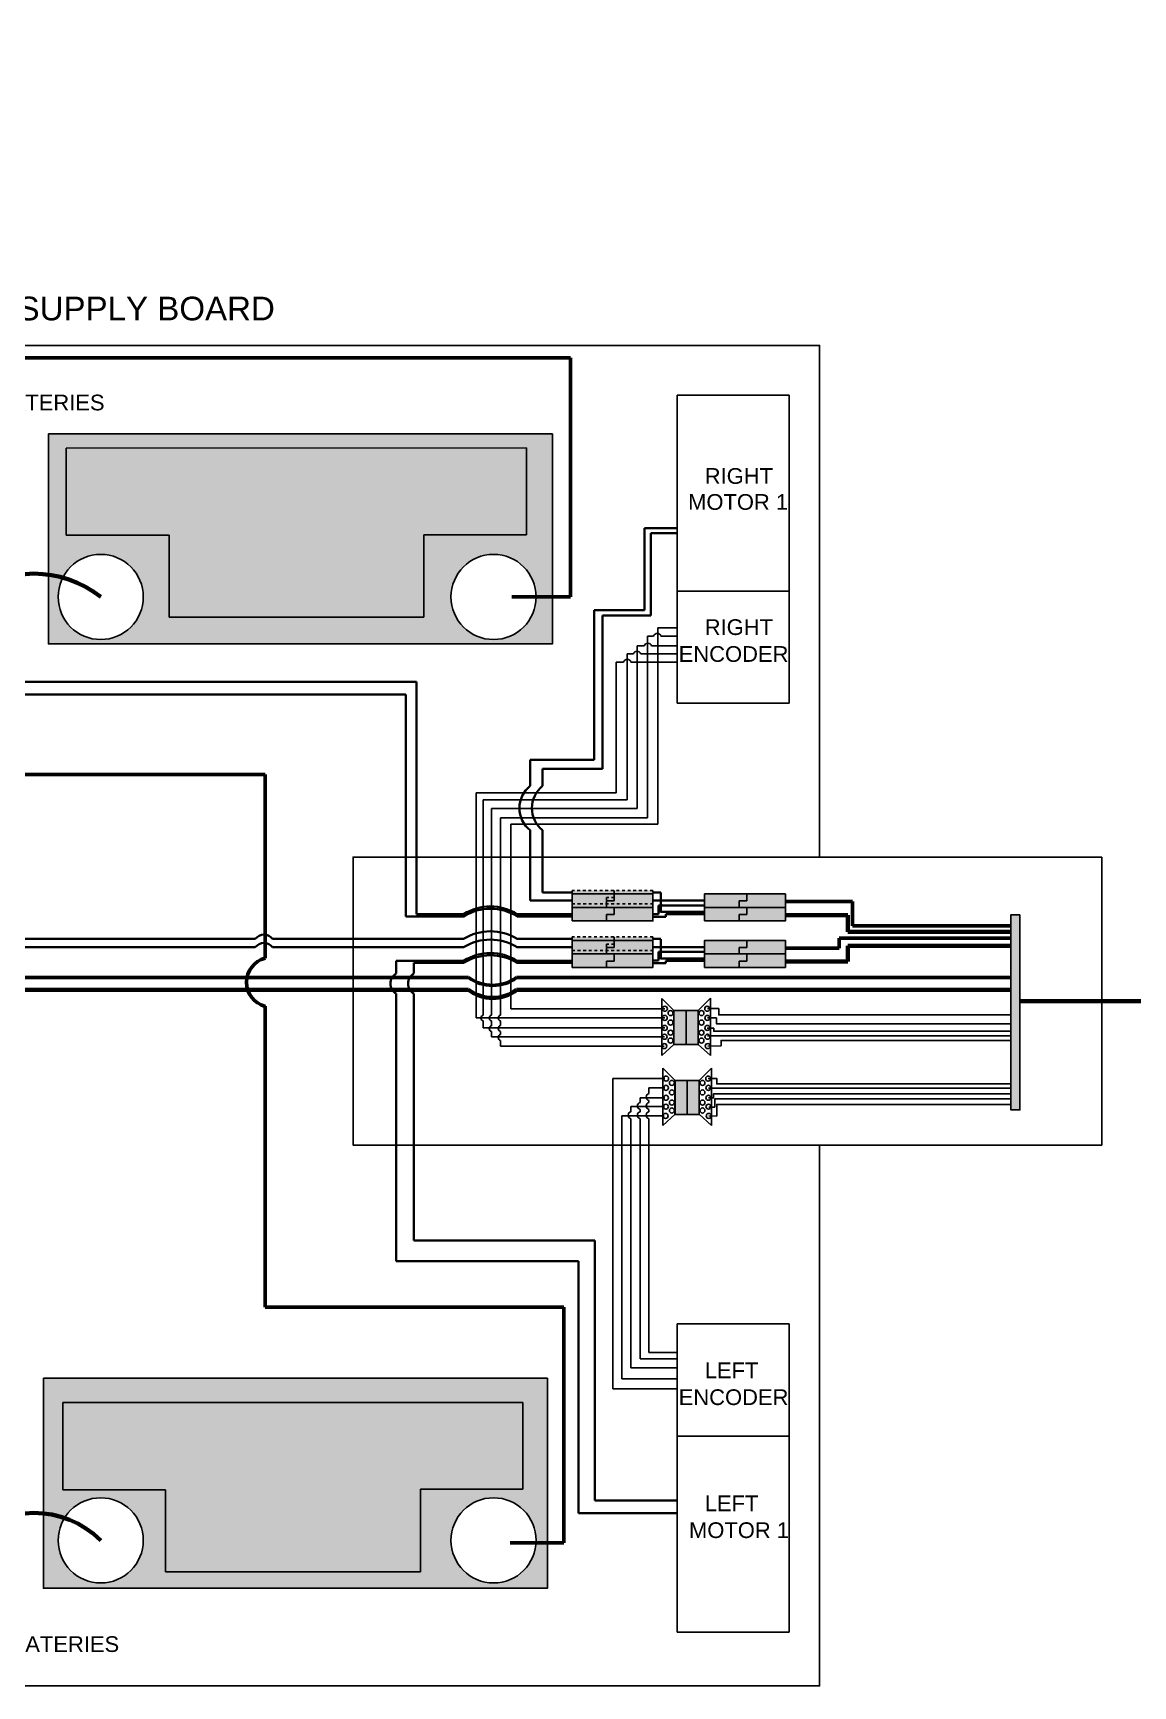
# Model space of a CAD drawing. Header units: inches. Extents: x -5 to 130, y -68 to 69.
# Drawn here: x 35.8 to 75.1, y -66.6 to -7.6 of the extents above; entities that cross this region are included whole.
import ezdxf

# ---------------------------------------------------------------- set-up
doc = ezdxf.new("R2010")
doc.units = ezdxf.units.IN
doc.header["$LTSCALE"] = 0.002
doc.header["$MEASUREMENT"] = 0
doc.linetypes.add('ACAD_ISO03W100', pattern=[30, 12, -18])
doc.layers.add('24VDC', color=1, linetype='Continuous', lineweight=60)
doc.layers.add('BATTERY WIRE', color=1, linetype='Continuous', lineweight=90)
for name, color, linetype in [('Battery', 4, 'Continuous'), ('Black GND', 250, 'Continuous'), ('Connectors', 250, 'Continuous'), ('encoder wires', 250, 'Continuous'), ('Layer1', 250, 'Continuous'), ('MOTOR + ENCODER', 251, 'Continuous'), ('MOTOR CONTROL WIRES', 1, 'Continuous'), ('Texts', 6, 'Continuous'), ('Under the gray Box', 251, 'Continuous'), ('White Wire Cape', 251, 'Continuous')]:
    doc.layers.add(name, color=color, linetype=linetype)
doc.styles.get("Standard").update_dxf_attribs({"font": 'arial.ttf'})

# ---------------------------------------------------------------- blocks, each defined once
blk = doc.blocks.new('MOTOR CONTROL SIGNALS')
at = {"layer": '24VDC', "lineweight": 30}
for p, q in [((76.871, 3.664), (76.827, 10.817)), ((77.913, 2.337), (77.913, 10.817)), ((41.651, 5.556), (41.277, 5.556)), ((41.651, 4.306), (41.651, 5.556)), ((41.651, 2.337), (41.651, 3.896)), ((68.853, 3.268), (68.853, 3.664)), ((68.853, 3.664), (76.871, 3.664)), ((41.277, 3.268), (41.584, 3.268)), ((41.721, 3.268), (41.831, 3.268)), ((41.962, 3.268), (47.054, 3.268)), ((47.241, 3.268), (47.675, 3.268)), ((47.854, 3.268), (48.373, 3.268)), ((48.548, 3.268), (49.095, 3.268)), ((49.252, 3.268), (50.502, 3.268)), ((50.687, 3.268), (53.397, 3.268)), ((54.907, 3.268), (59.647, 3.268)), ((59.647, 2.812), (59.647, 3.268)), ((68.853, 2.812), (68.853, 3.268)), ((48.295, 2.337), (41.651, 2.337)), ((48.989, 2.337), (48.632, 2.337)), ((50.395, 2.337), (49.377, 2.337)), ((53.394, 2.337), (50.822, 2.337)), ((57.359, 2.337), (54.994, 2.337)), ((71.141, 2.337), (73.506, 2.337)), ((73.506, 2.337), (77.913, 2.337))]:
    blk.add_line(p, q, dxfattribs=at)
at = {"layer": '24VDC', "lineweight": 35}
for p, q in [((55.052, -38.573), (53.983, -38.573)), ((59.785, -38.573), (57.939, -38.573)), ((59.785, -38.742), (58.138, -38.742)), ((58.138, -38.742), (58.138, -39.05)), ((55.052, -39.054), (53.941, -39.054)), ((58.138, -39.05), (57.939, -39.05)), ((55.052, -40.236), (53.983, -40.236)), ((59.785, -40.236), (57.939, -40.236)), ((58.138, -40.713), (57.939, -40.713)), ((59.785, -40.405), (58.138, -40.405)), ((58.138, -40.405), (58.138, -40.713)), ((55.052, -40.717), (53.941, -40.717))]:
    blk.add_line(p, q, dxfattribs=at)
at = {"layer": '24VDC'}
for p, q in [((65.065, -38.609), (62.672, -38.609)), ((65.065, -39.469), (65.065, -38.609)), ((70.723, -39.469), (65.065, -39.469)), ((64.586, -39.91), (70.723, -39.91)), ((64.586, -40.272), (64.586, -39.91)), ((64.586, -40.272), (62.672, -40.272))]:
    blk.add_line(p, q, dxfattribs=at)
at = {"layer": '24VDC', "lineweight": 30}
for centre, radius, start, end in [((41.597, 4.101), 0.212, 284.57198, 75.42802), ((41.653, 3.234), 0.076, 26.22593, 153.77407), ((41.897, 3.253), 0.0668, 12.58131, 167.41869), ((47.147, 3.234), 0.0993, 19.74596, 160.25404), ((47.764, 3.211), 0.106, 32.22084, 147.77916), ((48.46, 3.23), 0.0953, 23.28898, 156.71102), ((49.174, 3.223), 0.0906, 29.8927, 150.1073), ((50.594, 3.21), 0.109, 31.75951, 148.24049), ((54.152, 1.24), 2.164, 69.58726, 110.41274), ((48.464, 2.336), 0.168, 0.25115, 179.74885), ((49.183, 2.303), 0.197, 9.69525, 170.30475), ((50.608, 2.246), 0.232, 22.87058, 157.12942), ((54.194, 0.484), 2.018, 66.65436, 113.34564)]:
    blk.add_arc(centre, radius, start, end, dxfattribs=at)
at = {"layer": 'Black GND', "lineweight": 30}
for p, q in [((41.896, 5.977), (41.277, 5.977)), ((41.896, 4.294), (41.896, 5.977)), ((41.896, 2.812), (41.896, 3.919)), ((41.703, 3.437), (41.785, 3.437)), ((42.016, 3.437), (46.955, 3.437)), ((47.325, 3.437), (47.619, 3.437)), ((47.948, 3.437), (48.325, 3.437)), ((48.636, 3.437), (49.019, 3.437)), ((49.318, 3.437), (50.481, 3.437)), ((50.695, 3.437), (53.254, 3.437)), ((55.056, 3.437), (58.84, 3.437)), ((58.84, 3.355), (58.84, 3.437)), ((58.84, 2.248), (58.84, 3.181)), ((47.053, 2.812), (41.896, 2.812)), ((47.598, 2.812), (47.253, 2.812)), ((48.307, 2.812), (47.896, 2.812)), ((48.929, 2.812), (48.636, 2.812)), ((53.245, 2.812), (49.353, 2.812)), ((56.574, 2.812), (55.091, 2.812)), ((71.926, 2.812), (73.409, 2.812))]:
    blk.add_line(p, q, dxfattribs=at)
at = {"layer": 'Black GND'}
for p, q in [((69.66, 3.355), (69.66, 3.437)), ((69.66, 2.248), (69.66, 3.181))]:
    blk.add_line(p, q, dxfattribs=at)
at = {"layer": 'Black GND', "lineweight": 35}
for p, q in [((55.052, -38.278), (53.998, -38.278)), ((58.223, -38.279), (57.939, -38.279)), ((58.223, -38.496), (58.223, -38.284)), ((58.223, -38.544), (58.223, -38.473)), ((58.223, -38.634), (58.223, -38.594)), ((58.223, -38.713), (58.223, -38.634)), ((58.223, -38.976), (58.223, -38.764)), ((58.223, -38.998), (58.223, -38.786)), ((55.052, -39.135), (53.941, -39.135)), ((58.399, -39.146), (57.939, -39.146)), ((59.785, -38.976), (58.223, -38.976)), ((59.785, -39.054), (58.399, -39.054)), ((58.399, -39.054), (58.399, -39.146)), ((55.052, -39.941), (53.998, -39.941)), ((58.223, -39.942), (57.939, -39.942)), ((58.223, -40.159), (58.223, -39.947)), ((58.223, -40.207), (58.223, -40.136)), ((58.223, -40.297), (58.223, -40.257)), ((58.223, -40.376), (58.223, -40.297)), ((58.223, -40.639), (58.223, -40.427)), ((58.223, -40.661), (58.223, -40.449)), ((59.785, -40.639), (58.223, -40.639)), ((55.052, -40.798), (53.941, -40.798)), ((58.399, -40.809), (57.939, -40.809)), ((59.785, -40.717), (58.399, -40.717)), ((58.399, -40.717), (58.399, -40.809))]:
    blk.add_line(p, q, dxfattribs=at)
at = {"layer": 'Black GND', "lineweight": 90}
for p, q in [((64.903, -39.088), (62.672, -39.088)), ((64.903, -39.681), (64.903, -39.088)), ((70.723, -39.681), (64.903, -39.681)), ((64.903, -40.186), (70.723, -40.186)), ((64.903, -40.186), (64.903, -40.751)), ((64.227, -40.751), (62.672, -40.751)), ((64.227, -40.751), (64.901, -40.751)), ((64.903, -40.751), (64.901, -40.751))]:
    blk.add_line(p, q, dxfattribs=at)
at = {"layer": 'Black GND', "lineweight": 30}
for centre, radius, start, end in [((41.903, 4.106), 0.188, 268.00188, 91.99812), ((54.155, 1.5), 2.136, 65.05283, 114.94717), ((41.617, 3.395), 0.0954, 25.98153, 154.01847), ((41.901, 3.38), 0.129, 26.33937, 153.66063), ((47.14, 3.288), 0.238, 38.89143, 141.10857), ((47.784, 3.334), 0.194, 32.05145, 147.94855), ((48.471, 2.799), 0.165, 4.47609, 175.52391), ((48.481, 3.307), 0.203, 39.85311, 140.14689), ((49.141, 2.726), 0.229, 22.11116, 157.88884), ((49.169, 3.333), 0.182, 34.71766, 145.28234), ((50.588, 3.389), 0.117, 23.91614, 156.08386), ((54.168, 0.559), 2.434, 67.72204, 112.27796), ((58.827, 3.268), 0.0883, 278.84785, 81.15215), ((47.153, 2.746), 0.12, 33.44903, 146.55097), ((47.747, 2.766), 0.156, 17.17741, 162.82259)]:
    blk.add_arc(centre, radius, start, end, dxfattribs=at)
at = {"layer": 'Black GND', "lineweight": 35}
for centre in [(58.225, -38.569), (58.225, -38.738), (58.225, -40.232), (58.225, -40.401)]:
    blk.add_arc(centre, 0.0253, 264.69449, 95.30551, dxfattribs=at)
at = {"layer": 'Layer1', "lineweight": 30}
for p, q in [((77.244, 3.437), (77.244, 10.817)), ((77.472, 2.812), (77.472, 10.817)), ((69.66, 3.437), (77.244, 3.437)), ((73.409, 2.812), (77.472, 2.812))]:
    blk.add_line(p, q, dxfattribs=at)
at = {"layer": 'Layer1'}
blk.add_line((69.66, 3.181), (69.66, 3.437), dxfattribs=at)
blk = doc.blocks.new('MOTOR CONTROL SIGNALS FROM SABERTOOTH')
at = {"layer": 'Black GND', "lineweight": 30}
blk.add_line((41.277, 3.437), (41.531, 3.437), dxfattribs=at)
at = {"layer": 'encoder wires'}
blk.add_blockref('MOTOR CONTROL SIGNALS', (0, 0), dxfattribs=at)

msp = doc.modelspace()

# ---------------------------------------------------------------- hatches: boundary and pattern name
at = {"layer": '24VDC', "transparency": 33554687}
h = msp.add_hatch(color=7, dxfattribs=at)
h.dxf.hatch_style = 1
h.paths.add_polyline_path([(71.044, -39.075), (70.723, -39.075), (70.723, -46.045), (71.044, -46.045)])
at = {"layer": 'Battery', "transparency": 33554687}
h = msp.add_hatch(color=1, dxfattribs=at)
h.dxf.hatch_style = 1
h.paths.add_polyline_path([(18.206, -25.524), (21.876, -25.524), (21.876, -28.453), (30.977, -28.453), (30.977, -25.51), (34.637, -25.51), (34.637, -22.413), (18.206, -22.416)], flags=16)
h.paths.add_polyline_path([(35.438, -29.41), (35.438, -21.91), (17.438, -21.91), (17.438, -29.41)])
h.paths.add_polyline_path([(21.876, -25.524), (18.206, -25.524), (18.206, -22.416), (34.637, -22.413), (34.637, -25.51), (30.977, -25.51), (30.977, -28.453), (21.876, -28.453)], flags=16)
h.paths.add_polyline_path([(20.946, -27.732, -1), (17.906, -27.732, -1)], flags=16)
h.paths.add_polyline_path([(34.977, -27.732, -1), (31.936, -27.732, -1)], flags=16)
h.paths.add_polyline_path([(40.665, -25.524), (40.665, -28.453), (49.765, -28.453), (49.765, -25.51), (53.426, -25.51), (53.426, -22.413), (36.994, -22.416), (36.994, -25.524)], flags=0)
h.paths.add_polyline_path([(54.353, -29.41), (54.353, -21.91), (36.353, -21.91), (36.353, -29.41)])
h.paths.add_polyline_path([(39.742, -27.732, -1), (36.702, -27.732, -1)], flags=16)
h.paths.add_polyline_path([(40.665, -25.524), (36.994, -25.524), (36.994, -22.416), (53.426, -22.413), (53.426, -25.51), (49.765, -25.51), (49.765, -28.453), (40.665, -28.453)], flags=16)
h.paths.add_polyline_path([(53.77, -27.732, -1), (50.73, -27.732, -1)], flags=16)
h = msp.add_hatch(color=1, dxfattribs=at)
h.dxf.hatch_style = 1
h.paths.add_polyline_path([(18.206, -22.416), (18.206, -25.524), (21.876, -25.524), (21.876, -28.453), (30.977, -28.453), (30.977, -25.51), (34.637, -25.51), (34.637, -22.413)])
h.paths.add_polyline_path([(36.994, -22.416), (36.994, -25.524), (40.665, -25.524), (40.665, -28.453), (49.765, -28.453), (49.765, -25.51), (53.426, -25.51), (53.426, -22.413)])
at = {"layer": 'Battery', "true_color": 0x105689, "transparency": 33554687}
h = msp.add_hatch(color=146, dxfattribs=at)
h.dxf.hatch_style = 1
h.paths.add_polyline_path([(35.438, -55.533), (17.438, -55.533), (17.438, -63.033), (35.438, -63.033)])
h.paths.add_polyline_path([(34.637, -56.485), (34.637, -59.582), (30.977, -59.582), (30.977, -62.525), (21.876, -62.525), (21.876, -59.596), (18.206, -59.596), (18.206, -56.488)], flags=0)
h.paths.add_polyline_path([(20.946, -61.411, -1), (17.906, -61.411, -1)], flags=16)
h.paths.add_polyline_path([(34.977, -61.411, -1), (31.936, -61.411, -1)], flags=16)
h.paths.add_polyline_path([(54.175, -55.622), (36.175, -55.622), (36.175, -63.122), (54.175, -63.122)])
h.paths.add_polyline_path([(53.296, -56.492), (53.296, -59.589), (49.636, -59.589), (49.636, -62.532), (40.535, -62.532), (40.535, -59.602), (36.865, -59.602), (36.865, -56.495)], flags=16)
h.paths.add_polyline_path([(39.742, -61.411, -1), (36.702, -61.411, -1)], flags=16)
h.paths.add_polyline_path([(53.77, -61.411, -1), (50.73, -61.411, -1)], flags=16)
h.paths.add_polyline_path([(34.637, -56.485), (18.206, -56.488), (18.206, -59.596), (21.876, -59.596), (21.876, -62.525), (30.977, -62.525), (30.977, -59.582), (34.637, -59.582)], flags=16)
h = msp.add_hatch(color=146, dxfattribs=at)
h.dxf.hatch_style = 1
h.paths.add_polyline_path([(30.977, -62.525), (30.977, -59.582), (34.637, -59.582), (34.637, -56.485), (18.206, -56.488), (18.206, -59.596), (21.876, -59.596), (21.876, -62.525)])
h.paths.add_polyline_path([(49.636, -62.532), (49.636, -59.589), (53.296, -59.589), (53.296, -56.492), (36.865, -56.495), (36.865, -59.602), (40.535, -59.602), (40.535, -62.532)])
at = {"layer": 'Connectors', "linetype": 'ACAD_ISO03W100', "true_color": 0x000000}
h = msp.add_hatch(color=18, dxfattribs=at)
h.dxf.hatch_style = 1
h.paths.add_polyline_path([(56.561, -38.207), (56.561, -38.459), (56.286, -38.459), (56.286, -38.688), (55.052, -38.688), (55.052, -38.207)], flags=17)
h.paths.add_polyline_path([(55.052, -38.688), (55.052, -38.207), (57.939, -38.207), (57.939, -38.688)])
h = msp.add_hatch(color=18, dxfattribs=at)
h.dxf.hatch_style = 1
h.paths.add_polyline_path([(56.561, -38.207), (56.561, -38.459), (56.286, -38.459), (56.286, -38.688), (55.052, -38.688), (55.052, -38.207)])
at = {"layer": 'Connectors'}
h = msp.add_hatch(color=1, dxfattribs=at)
h.dxf.hatch_style = 1
h.paths.add_polyline_path([(56.561, -38.333), (56.561, -38.585), (56.286, -38.585), (56.286, -38.814), (55.052, -38.814), (55.052, -38.333)], flags=17)
h.paths.add_polyline_path([(55.052, -38.814), (55.052, -38.333), (57.939, -38.333), (57.939, -38.814)])
h = msp.add_hatch(color=1, dxfattribs=at)
h.dxf.hatch_style = 1
h.paths.add_polyline_path([(56.561, -38.333), (56.561, -38.585), (56.286, -38.585), (56.286, -38.814), (55.052, -38.814), (55.052, -38.333)])
h = msp.add_hatch(color=1, dxfattribs=at)
h.dxf.hatch_style = 1
h.paths.add_polyline_path([(61.294, -38.333), (61.294, -38.585), (61.018, -38.585), (61.018, -38.814), (59.785, -38.814), (59.785, -38.333)], flags=17)
h.paths.add_polyline_path([(59.785, -38.814), (59.785, -38.333), (62.672, -38.333), (62.672, -38.814)])
h = msp.add_hatch(color=1, dxfattribs=at)
h.dxf.hatch_style = 1
h.paths.add_polyline_path([(61.294, -38.333), (61.294, -38.585), (61.018, -38.585), (61.018, -38.814), (59.785, -38.814), (59.785, -38.333)])
h = msp.add_hatch(color=1, dxfattribs=at)
h.dxf.hatch_style = 1
h.paths.add_polyline_path([(55.052, -39.295), (55.052, -38.814), (56.558, -38.814), (56.558, -39.066), (56.283, -39.066), (56.283, -39.295)])
h.paths.add_polyline_path([(56.283, -39.295), (56.283, -39.066), (56.558, -39.066), (56.558, -38.814), (57.939, -38.814), (57.939, -39.295)])
at = {"layer": 'Connectors', "true_color": 0x000000}
h = msp.add_hatch(color=18, dxfattribs=at)
h.dxf.hatch_style = 1
h.paths.add_polyline_path([(59.785, -39.295), (59.785, -38.814), (61.291, -38.814), (61.291, -39.066), (61.015, -39.066), (61.015, -39.295)])
h.paths.add_polyline_path([(61.015, -39.295), (61.015, -39.066), (61.291, -39.066), (61.291, -38.814), (62.672, -38.814), (62.672, -39.295)])
at = {"layer": 'Connectors', "linetype": 'ACAD_ISO03W100', "true_color": 0x000000}
h = msp.add_hatch(color=18, dxfattribs=at)
h.dxf.hatch_style = 1
h.paths.add_polyline_path([(56.561, -39.87), (56.561, -40.122), (56.286, -40.122), (56.286, -40.351), (55.052, -40.351), (55.052, -39.87)], flags=17)
h.paths.add_polyline_path([(55.052, -40.351), (55.052, -39.87), (57.939, -39.87), (57.939, -40.351)])
h = msp.add_hatch(color=18, dxfattribs=at)
h.dxf.hatch_style = 1
h.paths.add_polyline_path([(56.561, -39.87), (56.561, -40.122), (56.286, -40.122), (56.286, -40.351), (55.052, -40.351), (55.052, -39.87)])
at = {"layer": 'Connectors'}
h = msp.add_hatch(color=1, dxfattribs=at)
h.dxf.hatch_style = 1
h.paths.add_polyline_path([(56.561, -39.996), (56.561, -40.248), (56.286, -40.248), (56.286, -40.477), (55.052, -40.477), (55.052, -39.996)], flags=17)
h.paths.add_polyline_path([(55.052, -40.477), (55.052, -39.996), (57.939, -39.996), (57.939, -40.477)])
h = msp.add_hatch(color=1, dxfattribs=at)
h.dxf.hatch_style = 1
h.paths.add_polyline_path([(56.561, -39.996), (56.561, -40.248), (56.286, -40.248), (56.286, -40.477), (55.052, -40.477), (55.052, -39.996)])
h = msp.add_hatch(color=1, dxfattribs=at)
h.dxf.hatch_style = 1
h.paths.add_polyline_path([(61.294, -39.996), (61.294, -40.248), (61.018, -40.248), (61.018, -40.477), (59.785, -40.477), (59.785, -39.996)], flags=17)
h.paths.add_polyline_path([(59.785, -40.477), (59.785, -39.996), (62.672, -39.996), (62.672, -40.477)])
h = msp.add_hatch(color=1, dxfattribs=at)
h.dxf.hatch_style = 1
h.paths.add_polyline_path([(61.294, -39.996), (61.294, -40.248), (61.018, -40.248), (61.018, -40.477), (59.785, -40.477), (59.785, -39.996)])
h = msp.add_hatch(color=1, dxfattribs=at)
h.dxf.hatch_style = 1
h.paths.add_polyline_path([(55.052, -40.958), (55.052, -40.477), (56.558, -40.477), (56.558, -40.729), (56.283, -40.729), (56.283, -40.958)])
h.paths.add_polyline_path([(56.283, -40.958), (56.283, -40.729), (56.558, -40.729), (56.558, -40.477), (57.939, -40.477), (57.939, -40.958)])
at = {"layer": 'Connectors', "true_color": 0x000000}
h = msp.add_hatch(color=18, dxfattribs=at)
h.dxf.hatch_style = 1
h.paths.add_polyline_path([(59.785, -40.958), (59.785, -40.477), (61.291, -40.477), (61.291, -40.729), (61.015, -40.729), (61.015, -40.958)])
h.paths.add_polyline_path([(61.015, -40.958), (61.015, -40.729), (61.291, -40.729), (61.291, -40.477), (62.672, -40.477), (62.672, -40.958)])
at = {"layer": 'Connectors', "transparency": 33554687}
h = msp.add_hatch(color=5, dxfattribs=at)
h.dxf.hatch_style = 1
h.paths.add_polyline_path([(59.558, -42.496), (58.69, -42.496), (58.69, -43.703), (59.558, -43.703)])
at = {"layer": 'Connectors', "true_color": 0x139b48, "transparency": 33554687}
h = msp.add_hatch(color=114, dxfattribs=at)
h.dxf.hatch_style = 1
h.paths.add_polyline_path([(59.16, -44.998), (58.732, -44.998), (58.732, -45.579), (58.732, -46.205), (59.16, -46.205)])
h = msp.add_hatch(color=114, dxfattribs=at)
h.dxf.hatch_style = 1
h.paths.add_polyline_path([(59.594, -44.998), (59.16, -44.998), (59.16, -46.205), (59.594, -46.205)])

# ---------------------------------------------------------------- linework, layer by layer
at = {"layer": '24VDC'}
for p, q in [((7.161, -19.197), (53.69, -19.197)), ((53.69, -19.197), (55.001, -19.197)), ((55.001, -19.197), (55.001, -27.732)), ((52.906, -27.732), (55.001, -27.732)), ((9.995, -34.064), (44.09, -34.064)), ((44.09, -40.625), (44.09, -34.064)), ((26.698, -41.318), (51.36, -41.318)), ((53.07, -41.318), (70.723, -41.318)), ((44.09, -49.984), (44.09, -42.346)), ((44.09, -49.984), (44.09, -53.087)), ((54.383, -53.087), (44.09, -53.087)), ((54.383, -53.087), (54.754, -53.087)), ((54.754, -61.502), (54.754, -53.087)), ((52.838, -61.502), (54.754, -61.502))]:
    msp.add_line(p, q, dxfattribs=at)
for centre, radius, start, end in [((44.318, -41.486), 0.89, 104.7988, 255.2012), ((52.215, -40.164), 1.436, 233.45985, 306.54015)]:
    msp.add_arc(centre, radius, start, end, dxfattribs=at)
at = {"layer": 'Battery'}
for p, q in [((53.426, -22.413), (36.994, -22.416)), ((36.994, -22.416), (36.994, -25.524)), ((53.426, -25.51), (53.426, -22.413)), ((36.994, -25.524), (40.665, -25.524)), ((40.665, -25.524), (40.665, -28.453)), ((49.765, -28.453), (49.765, -25.51)), ((49.765, -25.51), (53.426, -25.51)), ((40.665, -28.453), (49.765, -28.453)), ((53.296, -56.492), (36.865, -56.495)), ((36.865, -56.495), (36.865, -59.602)), ((53.296, -59.589), (53.296, -56.492)), ((49.636, -62.532), (49.636, -59.589)), ((49.636, -59.589), (53.296, -59.589)), ((36.865, -59.602), (40.535, -59.602)), ((40.535, -59.602), (40.535, -62.532)), ((40.535, -62.532), (49.636, -62.532))]:
    msp.add_line(p, q, dxfattribs=at)
for points in [[(36.353, -21.91), (36.353, -29.41), (54.353, -29.41), (54.353, -21.91)], [(36.175, -55.622), (36.175, -63.122), (54.175, -63.122), (54.175, -55.622)]]:
    msp.add_lwpolyline(points, close=True, dxfattribs=at)
for centre in [(38.222, -27.732), (52.25, -27.732), (38.222, -61.411), (52.25, -61.411)]:
    msp.add_circle(centre, 1.52, dxfattribs=at)
at = {"layer": 'BATTERY WIRE', "color": 5}
msp.add_arc((35.839, -30.725), 3.826, 51.47752, 128.52248, dxfattribs=at)
at = {"layer": 'BATTERY WIRE'}
msp.add_arc((35.839, -63.819), 3.387, 45.29764, 134.70236, dxfattribs=at)
at = {"layer": 'Black GND', "lineweight": 90}
for p, q in [((27.549, -41.762), (51.36, -41.762)), ((53.07, -41.762), (70.723, -41.762))]:
    msp.add_line(p, q, dxfattribs=at)
msp.add_arc((52.215, -40.608), 1.436, 233.45985, 306.54015, dxfattribs=at)
at = {"layer": 'Connectors', "linetype": 'ACAD_ISO03W100'}
for p, q in [((56.561, -38.207), (56.561, -38.459)), ((56.286, -38.459), (56.286, -38.688)), ((56.561, -38.459), (56.286, -38.459)), ((56.286, -40.122), (56.286, -40.351)), ((56.561, -40.122), (56.286, -40.122)), ((56.561, -39.87), (56.561, -40.122))]:
    msp.add_line(p, q, dxfattribs=at)
at = {"layer": 'Connectors'}
for p, q in [((56.561, -38.333), (56.561, -38.585)), ((56.561, -38.333), (56.561, -38.585)), ((61.294, -38.333), (61.294, -38.585)), ((61.294, -38.333), (61.294, -38.585)), ((56.286, -38.585), (56.286, -38.814)), ((56.561, -38.585), (56.286, -38.585)), ((56.561, -38.585), (56.286, -38.585)), ((56.286, -38.585), (56.286, -38.814)), ((56.558, -38.814), (56.558, -39.066)), ((61.018, -38.585), (61.018, -38.814)), ((61.294, -38.585), (61.018, -38.585)), ((61.018, -38.585), (61.018, -38.814)), ((61.294, -38.585), (61.018, -38.585)), ((61.291, -38.814), (61.291, -39.066)), ((61.291, -38.814), (61.291, -39.066)), ((56.558, -39.066), (56.283, -39.066)), ((56.283, -39.066), (56.283, -39.295)), ((61.291, -39.066), (61.015, -39.066)), ((61.015, -39.066), (61.015, -39.295)), ((61.291, -39.066), (61.015, -39.066)), ((61.015, -39.066), (61.015, -39.295)), ((56.561, -39.996), (56.561, -40.248)), ((56.561, -39.996), (56.561, -40.248)), ((61.294, -39.996), (61.294, -40.248)), ((61.294, -39.996), (61.294, -40.248)), ((56.286, -40.248), (56.286, -40.477)), ((56.561, -40.248), (56.286, -40.248)), ((56.561, -40.248), (56.286, -40.248)), ((56.286, -40.248), (56.286, -40.477)), ((56.558, -40.477), (56.558, -40.729)), ((61.018, -40.248), (61.018, -40.477)), ((61.294, -40.248), (61.018, -40.248)), ((61.018, -40.248), (61.018, -40.477)), ((61.294, -40.248), (61.018, -40.248)), ((61.291, -40.477), (61.291, -40.729)), ((61.291, -40.477), (61.291, -40.729)), ((56.558, -40.729), (56.283, -40.729)), ((56.283, -40.729), (56.283, -40.958)), ((61.291, -40.729), (61.015, -40.729)), ((61.015, -40.729), (61.015, -40.958)), ((61.291, -40.729), (61.015, -40.729)), ((61.015, -40.729), (61.015, -40.958)), ((58.254, -42.061), (58.254, -44.107)), ((58.687, -42.496), (58.254, -42.061)), ((59.558, -42.495), (59.991, -42.06)), ((59.991, -42.06), (59.991, -44.106)), ((58.687, -43.084), (58.687, -42.496)), ((59.124, -43.703), (59.124, -42.496)), ((59.558, -43.083), (59.558, -42.495)), ((58.687, -43.084), (58.687, -43.703)), ((59.558, -43.083), (59.558, -43.703)), ((58.687, -43.703), (58.254, -44.107)), ((59.558, -43.703), (59.991, -44.106)), ((58.298, -44.556), (58.298, -46.602)), ((58.732, -44.991), (58.298, -44.556)), ((59.594, -44.991), (60.027, -44.556)), ((60.027, -44.556), (60.027, -46.602)), ((58.732, -45.579), (58.732, -44.991)), ((59.16, -44.998), (59.16, -46.205)), ((59.594, -45.579), (59.594, -44.991)), ((58.732, -45.579), (58.732, -46.199)), ((59.594, -45.579), (59.594, -46.199)), ((58.732, -46.199), (58.298, -46.602)), ((59.594, -46.199), (60.027, -46.602))]:
    msp.add_line(p, q, dxfattribs=at)
at = {"layer": 'Connectors', "linetype": 'ACAD_ISO03W100'}
for points in [[(55.052, -38.688), (57.939, -38.688), (57.939, -38.207), (55.052, -38.207)], [(55.052, -38.688), (57.939, -38.688), (57.939, -38.207), (55.052, -38.207)], [(55.052, -40.351), (57.939, -40.351), (57.939, -39.87), (55.052, -39.87)], [(55.052, -40.351), (57.939, -40.351), (57.939, -39.87), (55.052, -39.87)]]:
    msp.add_lwpolyline(points, close=True, dxfattribs=at)
at = {"layer": 'Connectors'}
for points in [[(55.052, -38.814), (57.939, -38.814), (57.939, -38.333), (55.052, -38.333)], [(55.052, -38.814), (57.939, -38.814), (57.939, -38.333), (55.052, -38.333)], [(59.785, -38.814), (62.672, -38.814), (62.672, -38.333), (59.785, -38.333)], [(59.785, -38.814), (62.672, -38.814), (62.672, -38.333), (59.785, -38.333)], [(59.785, -38.814), (62.672, -38.814), (62.672, -38.333), (59.785, -38.333)], [(55.052, -39.295), (57.939, -39.295), (57.939, -38.814), (55.052, -38.814)], [(59.785, -39.295), (62.672, -39.295), (62.672, -38.814), (59.785, -38.814)], [(59.785, -39.295), (62.672, -39.295), (62.672, -38.814), (59.785, -38.814)], [(55.052, -40.477), (57.939, -40.477), (57.939, -39.996), (55.052, -39.996)], [(55.052, -40.477), (57.939, -40.477), (57.939, -39.996), (55.052, -39.996)], [(59.785, -40.477), (62.672, -40.477), (62.672, -39.996), (59.785, -39.996)], [(59.785, -40.477), (62.672, -40.477), (62.672, -39.996), (59.785, -39.996)], [(59.785, -40.477), (62.672, -40.477), (62.672, -39.996), (59.785, -39.996)], [(55.052, -40.958), (57.939, -40.958), (57.939, -40.477), (55.052, -40.477)], [(59.785, -40.958), (62.672, -40.958), (62.672, -40.477), (59.785, -40.477)], [(59.785, -40.958), (62.672, -40.958), (62.672, -40.477), (59.785, -40.477)], [(58.69, -42.496), (59.558, -42.496), (59.558, -43.703), (58.69, -43.703)], [(58.726, -44.998), (59.594, -44.998), (59.594, -46.205), (58.726, -46.205)]]:
    msp.add_lwpolyline(points, close=True, dxfattribs=at)
for centre in [(58.367, -42.431), (59.878, -42.431), (58.362, -42.761), (58.362, -43.116), (58.571, -42.587), (58.571, -42.926), (59.674, -42.587), (59.674, -42.926), (59.883, -42.76), (59.883, -43.116), (58.357, -43.433), (58.571, -43.287), (58.571, -43.57), (59.674, -43.286), (59.674, -43.569), (59.888, -43.433), (58.347, -43.765), (59.898, -43.764), (58.411, -44.926), (59.914, -44.926), (58.407, -45.256), (58.616, -45.082), (58.616, -45.422), (59.71, -45.082), (59.71, -45.422), (59.919, -45.256), (58.402, -45.928), (58.407, -45.612), (58.616, -45.782), (58.616, -46.065), (59.71, -45.782), (59.71, -46.065), (59.919, -45.612), (59.924, -45.928), (58.392, -46.26), (59.934, -46.26)]:
    msp.add_circle(centre, 0.0896, dxfattribs=at)
at = {"layer": 'encoder wires'}
for p, q in [((58.112, -35.84), (58.112, -28.832)), ((58.112, -28.832), (58.801, -28.832)), ((52.866, -42.431), (52.866, -35.84)), ((52.866, -35.84), (56.652, -35.84)), ((56.652, -35.84), (57.741, -35.84)), ((57.741, -35.84), (58.112, -35.84)), ((54.216, -42.431), (52.866, -42.431)), ((58.367, -42.431), (54.216, -42.431)), ((58.282, -43.154), (58.287, -43.154)), ((58.367, -44.923), (56.504, -44.923)), ((56.504, -44.923), (56.504, -45.104)), ((56.504, -45.104), (56.504, -46.357)), ((58.327, -45.65), (58.332, -45.65)), ((59.999, -45.65), (59.994, -45.65)), ((56.504, -46.357), (56.504, -56.004)), ((56.504, -56.004), (58.801, -56.004))]:
    msp.add_line(p, q, dxfattribs=at)
at = {"layer": 'encoder wires', "color": 2}
for p, q in [((57.372, -35.287), (57.372, -29.48)), ((57.372, -29.48), (57.63, -29.48)), ((57.891, -29.48), (58.801, -29.48)), ((52.178, -35.287), (57.372, -35.287)), ((52.178, -42.662), (52.178, -35.287)), ((52.178, -43.037), (52.178, -42.869)), ((52.178, -43.433), (52.178, -43.244)), ((54.232, -43.433), (52.178, -43.433)), ((58.357, -43.433), (54.232, -43.433)), ((70.723, -43.394), (59.888, -43.394)), ((58.357, -45.925), (57.153, -45.925)), ((57.153, -45.925), (57.153, -46.108)), ((57.153, -46.357), (57.153, -55.25)), ((57.153, -55.25), (58.801, -55.25))]:
    msp.add_line(p, q, dxfattribs=at)
at = {"layer": 'encoder wires', "color": 3}
for p, q in [((57.745, -35.611), (57.745, -29.127)), ((57.745, -29.127), (57.966, -29.127)), ((58.226, -29.127), (58.801, -29.127)), ((52.501, -35.611), (57.745, -35.611)), ((52.501, -42.662), (52.501, -35.611)), ((52.501, -43.033), (52.501, -42.869)), ((52.501, -43.355), (52.501, -43.241)), ((52.501, -43.765), (52.501, -43.563)), ((54.232, -43.765), (52.501, -43.765)), ((58.347, -43.765), (54.232, -43.765)), ((58.347, -46.257), (56.83, -46.257)), ((56.83, -46.257), (56.83, -55.64)), ((56.83, -55.64), (58.801, -55.64))]:
    msp.add_line(p, q, dxfattribs=at)
at = {"layer": 'encoder wires', "color": 5}
for p, q in [((56.624, -34.72), (56.624, -30.056)), ((56.624, -30.056), (56.893, -30.056)), ((57.153, -30.056), (58.801, -30.056)), ((51.624, -42.761), (51.624, -34.72)), ((51.624, -34.72), (56.624, -34.72)), ((54.232, -42.761), (51.624, -42.761)), ((58.362, -42.761), (54.232, -42.761)), ((58.362, -45.253), (57.797, -45.253)), ((57.797, -45.46), (57.797, -45.253)), ((70.723, -45.272), (59.919, -45.272)), ((57.797, -45.777), (57.797, -45.709)), ((57.797, -46.108), (57.797, -46.025)), ((57.797, -54.701), (57.797, -46.357)), ((58.801, -54.701), (57.797, -54.701))]:
    msp.add_line(p, q, dxfattribs=at)
at = {"layer": 'encoder wires', "color": 1}
for p, q in [((57.025, -34.977), (57.025, -29.764)), ((57.025, -29.764), (57.244, -29.764)), ((57.505, -29.764), (58.801, -29.764)), ((51.883, -34.977), (57.025, -34.977)), ((51.883, -42.662), (51.883, -34.977)), ((51.883, -43.116), (51.883, -42.869)), ((54.232, -43.116), (51.883, -43.116)), ((58.362, -43.116), (54.232, -43.116)), ((58.362, -45.608), (57.485, -45.608)), ((57.485, -45.608), (57.485, -45.777)), ((57.485, -46.025), (57.485, -46.108)), ((57.485, -46.357), (57.485, -54.93)), ((57.485, -54.93), (58.801, -54.93))]:
    msp.add_line(p, q, dxfattribs=at)
at = {"layer": 'encoder wires'}
for points in [[(70.723, -42.65), (60.288, -42.65), (60.288, -42.425), (59.887, -42.425)], [(70.723, -45.113), (60.22, -45.113), (60.22, -44.921), (59.914, -44.926)]]:
    msp.add_lwpolyline(points, dxfattribs=at)
at = {"layer": 'encoder wires', "color": 5}
msp.add_lwpolyline([(70.723, -42.967), (60.296, -42.967), (60.205, -42.967), (60.205, -42.758), (59.89, -42.758)], dxfattribs=at)
at = {"layer": 'encoder wires', "color": 1}
for points in [[(70.723, -43.236), (60.312, -43.236), (60.115, -43.236), (60.115, -43.127), (59.883, -43.127)], [(70.723, -45.467), (60.227, -45.467), (60.107, -45.467), (60.107, -45.613), (59.919, -45.612)]]:
    msp.add_lwpolyline(points, dxfattribs=at)
at = {"layer": 'encoder wires', "color": 3}
for points in [[(70.723, -43.565), (60.374, -43.565), (60.374, -43.752), (59.898, -43.764)], [(70.723, -45.845), (60.22, -45.845), (60.22, -46.267), (59.934, -46.26)]]:
    msp.add_lwpolyline(points, dxfattribs=at)
at = {"layer": 'encoder wires', "color": 2}
msp.add_lwpolyline([(70.723, -45.65), (60.227, -45.65), (60.146, -45.65), (60.146, -45.942), (59.933, -45.942)], dxfattribs=at)
for centre, radius, start, end in [((57.761, -29.52), 0.136, 17.0481, 162.9519), ((52.201, -42.765), 0.106, 102.69747, 257.30253), ((52.201, -43.141), 0.106, 102.69747, 257.30253), ((57.183, -46.232), 0.128, 103.25712, 256.74288)]:
    msp.add_arc(centre, radius, start, end, dxfattribs=at)
at = {"layer": 'encoder wires', "color": 3}
for centre, radius, start, end in [((58.096, -29.167), 0.136, 17.0481, 162.9519), ((52.524, -42.765), 0.106, 102.69747, 257.30253), ((52.524, -43.137), 0.106, 102.69747, 257.30253), ((52.524, -43.459), 0.106, 102.69747, 257.30253)]:
    msp.add_arc(centre, radius, start, end, dxfattribs=at)
at = {"layer": 'encoder wires', "color": 5}
for centre, radius, start, end in [((57.023, -30.096), 0.136, 17.0481, 162.9519), ((57.827, -45.584), 0.128, 103.25712, 256.74288), ((57.827, -45.901), 0.128, 103.25712, 256.74288), ((57.827, -46.232), 0.128, 103.25712, 256.74288)]:
    msp.add_arc(centre, radius, start, end, dxfattribs=at)
at = {"layer": 'encoder wires', "color": 1}
for centre, radius, start, end in [((57.374, -29.804), 0.136, 17.0481, 162.9519), ((51.907, -42.765), 0.106, 102.69747, 257.30253), ((57.514, -45.901), 0.128, 103.25712, 256.74288), ((57.514, -46.232), 0.128, 103.25712, 256.74288)]:
    msp.add_arc(centre, radius, start, end, dxfattribs=at)
at = {"layer": 'MOTOR + ENCODER'}
for p, q in [((58.801, -20.528), (62.801, -20.528)), ((58.801, -27.528), (58.801, -20.528)), ((62.801, -20.528), (62.801, -27.528)), ((62.801, -27.528), (58.801, -27.528)), ((58.801, -31.528), (58.801, -27.528)), ((62.801, -27.528), (62.801, -31.528)), ((62.801, -31.528), (58.801, -31.528)), ((62.801, -53.686), (58.801, -53.686)), ((58.801, -53.686), (58.801, -57.686)), ((62.801, -57.686), (62.801, -53.686)), ((62.801, -57.686), (58.801, -57.686)), ((58.801, -57.686), (58.801, -64.686)), ((62.801, -64.686), (62.801, -57.686)), ((58.801, -64.686), (62.801, -64.686))]:
    msp.add_line(p, q, dxfattribs=at)
at = {"layer": 'MOTOR CONTROL WIRES', "lineweight": 35}
for p, q in [((57.635, -28.207), (57.635, -25.272)), ((57.635, -25.272), (58.801, -25.272)), ((55.841, -33.468), (55.841, -28.207)), ((55.841, -28.207), (57.635, -28.207)), ((49.493, -30.765), (19.674, -30.765)), ((49.493, -39.054), (49.493, -30.765)), ((53.552, -33.549), (55.841, -33.549)), ((53.552, -34.476), (53.552, -33.549)), ((55.841, -33.549), (55.841, -33.468)), ((53.552, -38.573), (53.552, -36.061)), ((53.983, -38.573), (53.552, -38.573)), ((51.183, -39.054), (49.493, -39.054)), ((53.941, -39.054), (53.096, -39.054)), ((48.774, -40.717), (48.774, -41.18)), ((51.183, -40.717), (48.774, -40.717)), ((53.941, -40.717), (53.096, -40.717)), ((48.774, -41.891), (48.774, -51.438)), ((48.774, -51.438), (55.283, -51.438)), ((55.283, -51.438), (55.283, -60.435)), ((55.283, -60.435), (58.801, -60.435))]:
    msp.add_line(p, q, dxfattribs=at)
at = {"layer": 'MOTOR CONTROL WIRES', "color": 18, "lineweight": 35, "true_color": 0x000000}
for p, q in [((57.871, -28.399), (57.871, -25.451)), ((57.871, -25.451), (58.801, -25.451)), ((56.144, -33.863), (56.144, -28.399)), ((56.144, -28.399), (57.871, -28.399)), ((49.115, -31.21), (19.674, -31.21)), ((49.115, -39.135), (49.115, -31.21)), ((53.998, -33.863), (56.144, -33.863)), ((53.998, -34.476), (53.998, -33.863)), ((53.998, -38.278), (53.998, -36.061)), ((51.183, -39.135), (49.115, -39.135)), ((53.941, -39.135), (53.096, -39.135)), ((43.741, -39.941), (32.55, -39.941)), ((51.183, -39.941), (44.362, -39.941)), ((53.998, -39.941), (53.096, -39.941)), ((49.406, -40.798), (49.406, -41.18)), ((51.183, -40.798), (49.406, -40.798)), ((53.941, -40.798), (53.096, -40.798)), ((49.406, -41.891), (49.406, -50.711)), ((49.406, -50.711), (55.867, -50.711)), ((55.867, -50.711), (55.867, -59.983)), ((55.867, -59.983), (58.801, -59.983))]:
    msp.add_line(p, q, dxfattribs=at)
at = {"layer": 'MOTOR CONTROL WIRES', "color": 1, "lineweight": 35}
for p, q in [((43.741, -40.236), (33.244, -40.236)), ((51.183, -40.236), (44.362, -40.236)), ((53.983, -40.236), (53.096, -40.236))]:
    msp.add_line(p, q, dxfattribs=at)
at = {"layer": 'MOTOR CONTROL WIRES', "lineweight": 35}
for centre, radius, start, end in [((54.195, -35.269), 1.02, 129.01475, 230.98525), ((52.139, -40.584), 1.804, 57.97585, 122.02415), ((52.139, -42.247), 1.804, 57.97585, 122.02415), ((48.969, -41.536), 0.405, 118.80028, 241.19972)]:
    msp.add_arc(centre, radius, start, end, dxfattribs=at)
at = {"layer": 'MOTOR CONTROL WIRES', "color": 18, "lineweight": 35, "true_color": 0x000000}
for centre, radius, start, end in [((54.64, -35.269), 1.02, 129.01475, 230.98525), ((52.139, -40.665), 1.804, 57.97585, 122.02415), ((44.052, -40.177), 0.39, 37.31133, 142.68867), ((52.139, -41.47), 1.804, 57.97585, 122.02415), ((52.139, -42.328), 1.804, 57.97585, 122.02415), ((49.602, -41.536), 0.405, 118.80028, 241.19972)]:
    msp.add_arc(centre, radius, start, end, dxfattribs=at)
at = {"layer": 'MOTOR CONTROL WIRES', "color": 1, "lineweight": 35}
for centre, radius, start, end in [((44.052, -40.473), 0.39, 37.31133, 142.68867), ((52.139, -41.766), 1.804, 57.97585, 122.02415)]:
    msp.add_arc(centre, radius, start, end, dxfattribs=at)
at = {"layer": 'Under the gray Box'}
for p, q in [((63.893, -37.019), (73.966, -37.019)), ((73.966, -37.019), (73.966, -47.299)), ((73.966, -47.299), (63.893, -47.299))]:
    msp.add_line(p, q, dxfattribs=at)
at = {"layer": 'Under the gray Box', "ltscale": 1.5}
msp.add_lwpolyline([(63.893, -37.019), (47.235, -37.019), (47.235, -46.633), (47.235, -46.921), (47.235, -47.227), (47.235, -47.299), (63.893, -47.299)], dxfattribs=at)
at = {"layer": 'White Wire Cape', "lineweight": 211}
msp.add_line((76.728, -42.159), (71.044, -42.159), dxfattribs=at)
at = {"layer": 'White Wire Cape', "color": 18, "true_color": 0x000000}
msp.add_lwpolyline([(63.893, -47.299), (63.893, -66.608), (4.477, -66.608), (4.477, -18.753), (63.893, -18.753), (63.893, -37.019)], dxfattribs=at)
at = {"layer": 'White Wire Cape'}
msp.add_lwpolyline([(71.044, -39.075), (71.044, -46.045), (70.723, -46.045), (70.723, -39.075)], close=True, dxfattribs=at)

# ---------------------------------------------------------------- block references
at = {"layer": 'MOTOR CONTROL WIRES'}
msp.add_blockref('MOTOR CONTROL SIGNALS FROM SABERTOOTH', (0, 0), dxfattribs=at)

# ---------------------------------------------------------------- texts
at = {"layer": 'Texts'}
for s, height, p in [('POWER SUPPLY BOARD', 0.84542, (30.464, -17.857)), ('LEFT BATERIES', 0.56111, (32.35, -21.071)), ('RIGHT', 0.5611, (59.79, -23.693)), ('MOTOR 1', 0.5611, (59.197, -24.621)), ('RIGHT', 0.5611, (59.79, -29.089)), ('ENCODER', 0.5611, (58.86, -30.048)), ('LEFT', 0.5611, (59.79, -55.622)), ('ENCODER', 0.5611, (58.86, -56.58)), ('LEFT', 0.5611, (59.79, -60.369)), ('MOTOR 1', 0.5611, (59.229, -61.328)), ('RIGHT BATERIES', 0.56111, (32.35, -65.395))]:
    msp.add_text(s, height=height, dxfattribs=at).set_placement(p)

doc.saveas('drawing.dxf')
